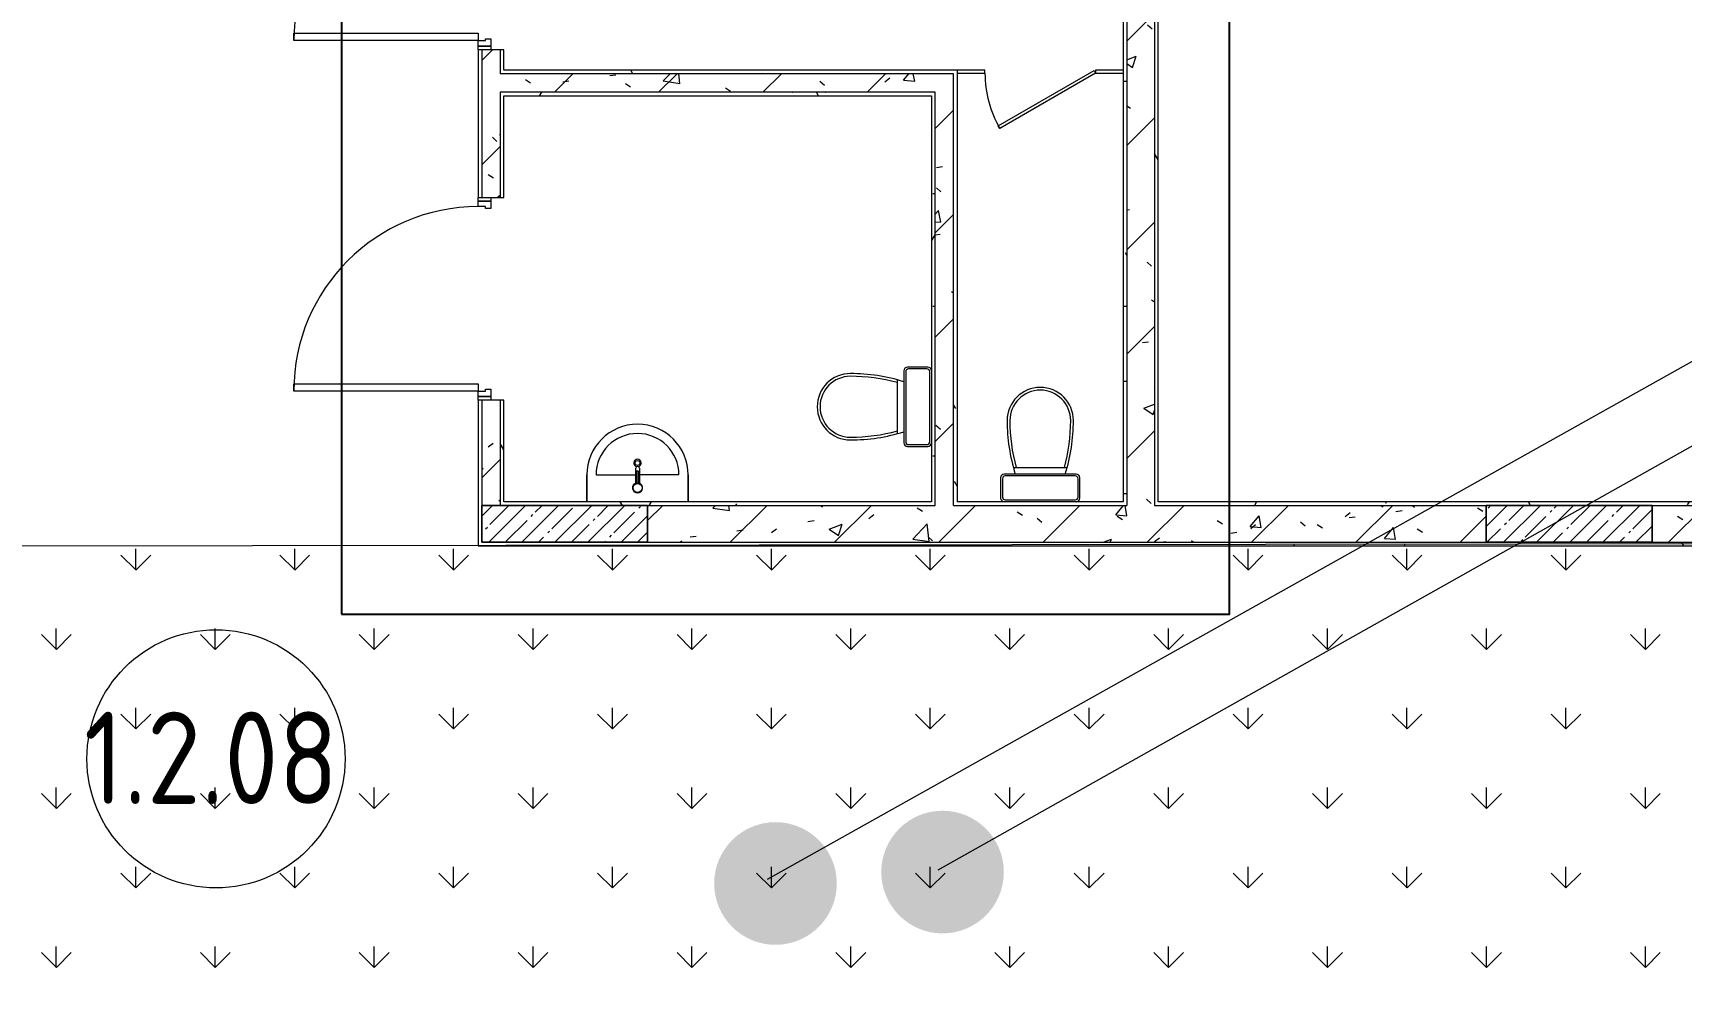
# Model space of a CAD drawing. Header units: millimetres. Extents: x -500089 to 1469082, y -290736 to 166440.
# Drawn here: x 1132169 to 1141110, y -62599 to -57459 of the extents above; entities that cross this region are included whole.
import ezdxf

# ---------------------------------------------------------------- set-up
doc = ezdxf.new("R2010")
doc.units = ezdxf.units.MM
for name, color, linetype, lineweight in [('Двери', 7, 'Continuous', 0), ('Марки помещений', 7, 'Continuous', 0), ('Несущие колонны', 7, 'Continuous', 0), ('Сантехника', 7, 'Continuous', 0), ('Стены несущие', 7, 'Continuous', 0), ('Стены отделка', 7, 'Continuous', 0), ('Стены штриховка', 7, 'Continuous', 0), ('экспертиза ДУ', 1, 'Continuous', 0), ('экспертиза ДУ пояснения', 6, 'Continuous', 0), ('экспертиза условные обозначения', 1, 'Continuous', 0)]:
    doc.layers.add(name, color=color, linetype=linetype, lineweight=lineweight)
doc.styles.add('GOST Common_1', font='', dxfattribs={"width": 0.9, "height": 700})
doc.styles.get('GOST Common_1').set_extended_font_data('GOST Common')
pattern_1 = [(0, (1111853.59, -73570.49), (812.8, 203.2), [67.056, -542.544, 67.056, -542.544, -3251.2]), (0, (1111853.59, -73570.49), (812.8, 203.2), [-1219.2, 67.056, -1152.144, 67.056, -542.544, -1422.4]), (0, (1111853.59, -73570.49), (812.8, 203.2), [-3048, 67.056, -339.344, 67.056, -948.944]), (120, (1112158.39, -73468.89), (-582.3764, 602.3054), [67.056, -542.544, 67.056, -542.544, -3251.2]), (120, (1112158.39, -73468.89), (-582.3764, 602.3054), [-1219.2, 67.056, -1152.144, 67.056, -542.544, -1422.4]), (120, (1112158.39, -73468.89), (-582.3764, 602.3054), [-3048, 67.056, -339.344, 67.056, -948.944]), (240, (1112259.99, -73062.49), (-230.4236, -805.5054), [67.056, -542.544, 67.056, -542.544, -3251.2]), (240, (1112259.99, -73062.49), (-230.4236, -805.5054), [-1219.2, 67.056, -1152.144, 67.056, -542.544, -1422.4]), (240, (1112259.99, -73062.49), (-230.4236, -805.5054), [-3048, 67.056, -339.344, 67.056, -948.944])]
pattern_2 = [(45, (1111853.6, -73570.5), (-282.8427, 282.8427), [])]
pattern_3 = [(50, (1111853.6, -73570.5), (728.7365, -63.756), [76.2, -838.2]), (355, (1111853.6, -73570.5), (-140.972, 764.228), [60.96, -670.56]), (100.451, (1111914.3, -73575.8), (587.77, 700.467), [64.76, -712.36]), (46.184, (1111853.6, -73367.3), (1084.316, -168.171), [114.3, -1257.3]), (96.636, (1111943.9, -73381.3), (949.61, 989.71), [97.14, -1068.54]), (351.184, (1111853.6, -73367.3), (949.62, 989.7), [91.44, -1005.84]), (21, (1111955.2, -73418.1), (606.458, -409.0606), [76.2, -838.2]), (326, (1111955.2, -73418.1), (247.208, 736.753), [60.96, -670.56]), (71.451, (1112005.7, -73452.2), (853.668, 327.685), [64.76, -712.36]), (37.5, (1111853.59, -73570.5), (12.3547, 338.2201), [33.528, -628.904, 33.528, -647.192, -673.1]), (37.5, (1111853.59, -73570.5), (12.3547, 338.2201), [-1343.152, 33.528, -639.572]), (7.5, (1111853.6, -73570.5), (267.279, 400.722), [33.528, -354.584, 33.528, -613.664, -256.54]), (7.5, (1111853.6, -73570.5), (267.279, 400.722), [-1035.304, 33.528, -223.012]), (327.5, (1111627.02, -73570.5), (542.3633, -22.9153), [33.528, -220.472, 33.528, -758.952, -1051.56]), (327.5, (1111627.02, -73570.5), (542.3633, -22.9153), [-1046.48, 33.528, -1018.032]), (317.5, (1111525.4, -73570.5), (592.517, 101.707), [33.528, -296.672, 33.528, -492.76, -746.76]), (317.5, (1111525.4, -73570.5), (592.517, 101.707), [-856.488, 33.528, -713.232])]

# ---------------------------------------------------------------- blocks, each defined once
blk = doc.blocks.new('ASVP_ДверьДеревянная_1 полотно - Санузел 1000х2000h_полотно_ Г Пр _950 в чистоте_-4213420-З Этаж 01')
at = {"layer": 'Двери', "lineweight": 18}
for p, q in [((-500, 1070), (-460, 1070)), ((-500, 70), (-500, 1070)), ((-460, 1070), (-460, 70)), ((-550, 70), (-530, 70)), ((-550, 0), (-550, 70)), ((-530, 0), (-550, 0)), ((-530, 70), (-500, 70)), ((-530, 0), (-530, 70)), ((-530, 70), (-530, 0)), ((-490, 0), (-530, 0)), ((-460, 70), (-500, 70)), ((-500, 70), (-500, 30)), ((-500, 30), (-490, 30)), ((-490, 30), (-490, 0)), ((490, 30), (500, 30)), ((490, 0), (490, 30)), ((530, 0), (490, 0)), ((500, 70), (530, 70)), ((500, 30), (500, 70)), ((530, 70), (530, 0)), ((530, 70), (550, 70)), ((530, 0), (530, 70)), ((550, 0), (530, 0)), ((550, 70), (550, 0))]:
    blk.add_line(p, q, dxfattribs=at)
at = {"layer": 'Двери'}
blk.add_arc((-500, 70), 1000, 0, 90, dxfattribs=at)
blk = doc.blocks.new('ADSK_КолоннаЖБ_Прямоугольная - 200x900 мм-V283-З Этаж 01')
at = {"layer": 'Несущие колонны'}
h = blk.add_hatch(dxfattribs=at)
h.set_pattern_fill('FP_70', color=256, style=0, pattern_type=2)
h.set_pattern_definition([(45, (-23200, -13450), (-89.80256, 89.80256), []), (45, (-23110.2, -13450), (-89.80256, 89.80256), [158.75, -31.75, 13.411, -18.339])])
h.paths.add_polyline_path([(-450, -100), (450, -100), (450, 100), (-450, 100)], flags=0)
at = {"layer": 'Несущие колонны', "lineweight": 18}
for p, q in [((-450, -100), (-450, 100)), ((-450, 100), (450, 100)), ((450, 100), (-450, 100)), ((-450, 100), (-450, -100)), ((450, 100), (450, -100)), ((450, -100), (450, 100)), ((450, -100), (-450, -100)), ((-450, -100), (450, -100))]:
    blk.add_line(p, q, dxfattribs=at)
blk = doc.blocks.new('ADSK_КолоннаЖБ_Прямоугольная - 200x900 мм-V284-З Этаж 01')
at = {"layer": 'Несущие колонны'}
h = blk.add_hatch(dxfattribs=at)
h.set_pattern_fill('FP_71', color=256, style=0, pattern_type=2)
h.set_pattern_definition([(45, (-28650, -13450), (-89.80256, 89.80256), []), (45, (-28560.2, -13450), (-89.80256, 89.80256), [158.75, -31.75, 13.411, -18.339])])
h.paths.add_polyline_path([(-450, -100), (450, -100), (450, 100), (-450, 100), (-450, 58.9)], flags=0)
at = {"layer": 'Несущие колонны', "lineweight": 18}
for p, q in [((-450, -100), (-450, 100)), ((-450, 100), (450, 100)), ((450, 100), (-450, 100)), ((-450, 100), (-450, -100)), ((450, 100), (450, -100)), ((450, -100), (450, 100)), ((450, -100), (-450, -100)), ((-450, -100), (450, -100))]:
    blk.add_line(p, q, dxfattribs=at)
blk = doc.blocks.new('ASVP_2D_Унитаз_Слив - Унитаз для взрослых-3413683-З Этаж 01')
at = {"layer": 'Сантехника'}
for p, q in [((85.9, 270), (-304.1, 270)), ((-254.8, 305), (36.7, 305)), ((-324.1, 250), (-324.1, 140)), ((-314.1, 245), (-314.1, 145)), ((80.9, 260), (-299.1, 260)), ((95.9, 145), (95.9, 245)), ((105.9, 140), (105.9, 250)), ((-299.1, 130), (80.9, 130))]:
    blk.add_line(p, q, dxfattribs=at)
for centre, radius, start, end in [((-109.1, 560), 180, 90, 180), ((-109.1, 560), 165, 90, 180), ((-109.1, 560), 180, 0, 90), ((-109.1, 560), 165, 0, 90), ((676.9, 560), 966, 180, 197.47018), ((691.9, 560), 966, 180, 195.30619), ((-910.1, 560), 966, 344.69381, 0), ((-895.1, 560), 966, 342.52982, 0), ((-304.1, 250), 20, 90, 180), ((85.9, 250), 20, 360, 90), ((-299.1, 245), 15, 90, 180), ((80.9, 245), 15, 360, 90), ((-304.1, 140), 20, 180, 270), ((-299.1, 145), 15, 180, 270), ((80.9, 145), 15, 270, 0), ((85.9, 140), 20, 270, 360)]:
    blk.add_arc(centre, radius, start, end, dxfattribs=at)
blk = doc.blocks.new('Д_Эскиз_1П - Дверь_в_СУ-3248985-З Этаж 01')
at = {"layer": 'Двери'}
for p, q in [((-300, 8), (219.6, 308)), ((227.6, 294.1), (-292, -5.9)), ((219.6, 308), (227.6, 294.1)), ((-292, -5.9), (-300, 8))]:
    blk.add_line(p, q, dxfattribs=at)
blk.add_arc((-300, 8), 600, 0, 30, dxfattribs=at)
blk = doc.blocks.new('ASVP_2D_Унитаз_Слив - Унитаз для взрослых-3413901-З Этаж 01')
at = {"layer": 'Сантехника'}
for p, q in [((-324.1, 200), (-324.1, 90)), ((-314.1, 195), (-314.1, 95)), ((85.9, 220), (-304.1, 220)), ((80.9, 210), (-299.1, 210)), ((-254.8, 255), (36.7, 255)), ((95.9, 95), (95.9, 195)), ((105.9, 90), (105.9, 200)), ((-299.1, 80), (80.9, 80))]:
    blk.add_line(p, q, dxfattribs=at)
for centre, radius, start, end in [((-109.1, 510), 180, 90, 180), ((-109.1, 510), 165, 90, 180), ((-109.1, 510), 180, 0, 90), ((-109.1, 510), 165, 0, 90), ((676.9, 510), 966, 180, 197.47018), ((691.9, 510), 966, 180, 195.30619), ((-910.1, 510), 966, 344.69381, 0), ((-895.1, 510), 966, 342.52982, 0), ((-304.1, 200), 20, 90, 180), ((-299.1, 195), 15, 90, 180), ((80.9, 195), 15, 360, 90), ((85.9, 200), 20, 360, 90), ((-304.1, 90), 20, 180, 270), ((-299.1, 95), 15, 180, 270), ((80.9, 95), 15, 270, 0), ((85.9, 90), 20, 270, 360)]:
    blk.add_arc(centre, radius, start, end, dxfattribs=at)
blk = doc.blocks.new('ASVP_2D_Раковина - Раковина 550х420-3413684-З Этаж 01')
at = {"layer": 'Сантехника'}
for p, q in [((-119.1, 220.6), (-119.1, 301.9)), ((-115.1, 286), (-115.1, 219.6)), ((-103.1, 286), (-115.1, 286)), ((-103.1, 219.6), (-103.1, 286)), ((-99.1, 301.9), (-99.1, 220.6)), ((-384.1, 265), (-384.1, 120)), ((-384.1, 120), (-384.1, 265)), ((-334.1, 265), (-119.1, 265)), ((115.9, 265), (-99.1, 265)), ((165.9, 120), (165.9, 265)), ((165.9, 265), (165.9, 120))]:
    blk.add_line(p, q, dxfattribs=at)
for centre, radius in [((-109.1, 330), 13.3), ((-109.1, 195), 24.5)]:
    blk.add_circle(centre, radius, dxfattribs=at)
for centre, radius, start, end in [((-109.1, 265), 275, 360, 180), ((-109.1, 265), 275, 360, 180), ((-109.1, 265), 225, 0, 180), ((-109.1, 330), 20, 284.14377, 255.85623), ((-109.1, 301.9), 10, 0, 180), ((-109.1, 195), 27.5, 102.60426, 77.39774), ((-109.1, 195), 25.3, 76.29328, 103.7089)]:
    blk.add_arc(centre, radius, start, end, dxfattribs=at)
blk = doc.blocks.new('ASVP_Марка_Помещение_ОдноЗначение - Номер-684784-З Этаж 01')
at = {"layer": 'Марки помещений'}
blk.add_circle((0, 0), 3.5, dxfattribs=at)

msp = doc.modelspace()

# ---------------------------------------------------------------- hatches: boundary and pattern name
at = {"layer": 'Стены штриховка'}
h = msp.add_hatch(dxfattribs=at)
h.set_pattern_fill('FP_174', color=256, style=0, pattern_type=2)
h.set_pattern_definition(pattern_1)
h.paths.add_polyline_path([(1134583.585, -60220.488), (1134603.585, -60220.488), (1134603.585, -59450.488), (1134583.585, -59450.488), (1134583.585, -60020.488)], flags=0)
h.paths.add_polyline_path([(1134603.585, -58350.488), (1134603.585, -57550.488), (1134583.585, -57550.488), (1134583.585, -58350.488)], flags=0)
h.paths.add_polyline_path([(1134583.585, -56450.488), (1134603.585, -56450.488), (1134603.585, -54320.488), (1134583.585, -54320.488), (1134583.585, -55569.211)], flags=0)
h.paths.add_polyline_path([(1134583.585, -53220.488), (1134603.585, -53220.488), (1134603.585, -52740.488), (1134583.585, -52740.488)], flags=0)
h = msp.add_hatch(dxfattribs=at)
h.set_pattern_fill('FP_201', color=256, style=0, pattern_type=2)
h.set_pattern_definition(pattern_2)
h.paths.add_polyline_path([(1134603.585, -60020.488), (1134703.585, -60020.488), (1134703.585, -59450.488), (1134603.585, -59450.488), (1134603.585, -60000.488)], flags=0)
h.paths.add_polyline_path([(1134653.585, -58350.488), (1134703.585, -58350.488), (1134703.585, -57550.488), (1134603.585, -57550.488), (1134603.585, -58350.488)], flags=0)
h.paths.add_polyline_path([(1134703.585, -56450.488), (1134703.585, -54320.488), (1134603.585, -54320.488), (1134603.585, -56450.488), (1134653.585, -56450.488)], flags=0)
h.paths.add_polyline_path([(1134653.585, -53220.488), (1134703.585, -53220.488), (1134703.585, -52740.488), (1134603.585, -52740.488), (1134603.585, -53220.488)], flags=0)
h = msp.add_hatch(dxfattribs=at)
h.set_pattern_fill('FP_31', color=256, style=0, pattern_type=2)
h.set_pattern_definition(pattern_3)
h.paths.add_polyline_path([(1134603.585, -60020.488), (1134703.585, -60020.488), (1134703.585, -59450.488), (1134603.585, -59450.488), (1134603.585, -60000.488)], flags=0)
h.paths.add_polyline_path([(1134653.585, -58350.488), (1134703.585, -58350.488), (1134703.585, -57550.488), (1134603.585, -57550.488), (1134603.585, -58350.488)], flags=0)
h.paths.add_polyline_path([(1134703.585, -56450.488), (1134703.585, -54320.488), (1134603.585, -54320.488), (1134603.585, -56450.488), (1134653.585, -56450.488)], flags=0)
h.paths.add_polyline_path([(1134653.585, -53220.488), (1134703.585, -53220.488), (1134703.585, -52740.488), (1134603.585, -52740.488), (1134603.585, -53220.488)], flags=0)
h = msp.add_hatch(dxfattribs=at)
h.set_pattern_fill('FP_174', color=256, style=0, pattern_type=2)
h.set_pattern_definition(pattern_1)
h.paths.add_polyline_path([(1134723.585, -60000.488), (1134723.585, -59450.488), (1134703.585, -59450.488), (1134703.585, -60000.488)], flags=0)
h.paths.add_polyline_path([(1134723.585, -58350.488), (1134723.585, -57780.488), (1134703.585, -57780.488), (1134703.585, -58350.488)], flags=0)
h.paths.add_polyline_path([(1134703.585, -57680.488), (1134723.585, -57680.488), (1134723.585, -57550.488), (1134703.585, -57550.488), (1134703.585, -57660.488)], flags=0)
h.paths.add_polyline_path([(1134723.585, -56450.488), (1134723.585, -55420.488), (1134703.585, -55420.488), (1134703.585, -56450.488)], flags=0)
h.paths.add_polyline_path([(1134703.585, -55320.488), (1134723.585, -55320.488), (1134723.585, -54320.488), (1134703.585, -54320.488), (1134703.585, -55300.488)], flags=0)
h.paths.add_polyline_path([(1134723.585, -53220.488), (1134723.585, -52740.488), (1134703.585, -52740.488), (1134703.585, -53220.488)], flags=0)
h = msp.add_hatch(dxfattribs=at)
h.set_pattern_fill('FP_174', color=256, style=0, pattern_type=2)
h.set_pattern_definition(pattern_1)
h.paths.add_polyline_path([(1138083.585, -60000.488), (1138103.585, -60000.488), (1138103.585, -55420.488), (1138083.585, -55420.488), (1138083.585, -59948.613)], flags=0)
h.paths.add_polyline_path([(1138083.585, -55320.488), (1138103.585, -55320.488), (1138103.585, -52740.488), (1138083.585, -52740.488), (1138083.585, -55300.488)], flags=0)
h = msp.add_hatch(dxfattribs=at)
h.set_pattern_fill('FP_201', color=256, style=0, pattern_type=2)
h.set_pattern_definition(pattern_2)
h.paths.add_polyline_path([(1138103.585, -60020.488), (1138253.585, -60020.488), (1138253.585, -52720.488), (1138103.585, -52720.488), (1138103.585, -60000.488)], flags=0)
h = msp.add_hatch(dxfattribs=at)
h.set_pattern_fill('FP_31', color=256, style=0, pattern_type=2)
h.set_pattern_definition(pattern_3)
h.paths.add_polyline_path([(1138103.585, -60020.488), (1138253.585, -60020.488), (1138253.585, -52720.488), (1138103.585, -52720.488), (1138103.585, -60000.488)], flags=0)
h = msp.add_hatch(dxfattribs=at)
h.set_pattern_fill('FP_174', color=256, style=0, pattern_type=2)
h.set_pattern_definition(pattern_1)
h.paths.add_polyline_path([(1138253.585, -60000.488), (1138273.585, -60000.488), (1138273.585, -52740.488), (1138253.585, -52740.488), (1138253.585, -59885.445)], flags=0)
h = msp.add_hatch(dxfattribs=at)
h.set_pattern_fill('FP_174', color=256, style=0, pattern_type=2)
h.set_pattern_definition(pattern_1)
h.paths.add_polyline_path([(1134723.585, -57680.488), (1137183.585, -57680.488), (1137183.585, -57660.488), (1134723.585, -57660.488)], flags=0)
h = msp.add_hatch(dxfattribs=at)
h.set_pattern_fill('FP_201', color=256, style=0, pattern_type=2)
h.set_pattern_definition(pattern_2)
h.paths.add_polyline_path([(1134703.585, -57780.488), (1137163.585, -57780.488), (1137163.585, -57680.488), (1134703.585, -57680.488), (1134703.585, -57780.315)], flags=0)
h = msp.add_hatch(dxfattribs=at)
h.set_pattern_fill('FP_31', color=256, style=0, pattern_type=2)
h.set_pattern_definition(pattern_3)
h.paths.add_polyline_path([(1134703.585, -57780.488), (1137163.585, -57780.488), (1137163.585, -57680.488), (1134703.585, -57680.488), (1134703.585, -57780.315)], flags=0)
h = msp.add_hatch(dxfattribs=at)
h.set_pattern_fill('FP_174', color=256, style=0, pattern_type=2)
h.set_pattern_definition(pattern_1)
h.paths.add_polyline_path([(1137183.585, -60000.488), (1137183.585, -57680.488), (1137163.585, -57680.488), (1137163.585, -60000.488)], flags=0)
h = msp.add_hatch(dxfattribs=at)
h.set_pattern_fill('FP_174', color=256, style=0, pattern_type=2)
h.set_pattern_definition(pattern_1)
h.paths.add_polyline_path([(1137043.585, -57800.488), (1137063.585, -57800.488), (1137063.585, -57780.488), (1134723.585, -57780.488), (1134723.585, -57800.488), (1136780.904, -57800.488)], flags=0)
h = msp.add_hatch(dxfattribs=at)
h.set_pattern_fill('FP_174', color=256, style=0, pattern_type=2)
h.set_pattern_definition(pattern_1)
h.paths.add_polyline_path([(1137043.585, -60000.488), (1137063.585, -60000.488), (1137063.585, -57800.488), (1137043.585, -57800.488), (1137043.585, -59885.445)], flags=0)
h = msp.add_hatch(dxfattribs=at)
h.set_pattern_fill('FP_201', color=256, style=0, pattern_type=2)
h.set_pattern_definition(pattern_2)
h.paths.add_polyline_path([(1137063.585, -60020.488), (1137163.585, -60020.488), (1137163.585, -57780.488), (1137063.585, -57780.488), (1137063.585, -60000.488)], flags=0)
h = msp.add_hatch(dxfattribs=at)
h.set_pattern_fill('FP_31', color=256, style=0, pattern_type=2)
h.set_pattern_definition(pattern_3)
h.paths.add_polyline_path([(1137063.585, -60020.488), (1137163.585, -60020.488), (1137163.585, -57780.488), (1137063.585, -57780.488), (1137063.585, -60000.488)], flags=0)
h = msp.add_hatch(dxfattribs=at)
h.set_pattern_fill('FP_174', color=256, style=0, pattern_type=2)
h.set_pattern_definition(pattern_1)
h.paths.add_polyline_path([(1148473.585, -60020.488), (1148883.585, -60020.488), (1148883.585, -60000.488), (1148103.585, -60000.488), (1148103.585, -60020.488), (1148373.585, -60020.488)], flags=0)
h.paths.add_polyline_path([(1135503.585, -60020.488), (1137063.585, -60020.488), (1137063.585, -60000.488), (1134703.585, -60000.488), (1134703.585, -60020.488)], flags=0)
h.paths.add_polyline_path([(1139004.834, -60020.488), (1147003.585, -60020.488), (1147003.585, -60000.488), (1138253.585, -60000.488), (1138253.585, -60020.488)], flags=0)
h.paths.add_polyline_path([(1137163.585, -60020.488), (1138103.585, -60020.488), (1138103.585, -60000.488), (1137163.585, -60000.488)], flags=0)
h = msp.add_hatch(dxfattribs=at)
h.set_pattern_fill('FP_201', color=256, style=0, pattern_type=2)
h.set_pattern_definition(pattern_2)
h.paths.add_polyline_path([(1148373.585, -60220.488), (1148903.585, -60219.462), (1148903.585, -60020.488), (1148103.585, -60020.488), (1148103.585, -60220.488)], flags=0)
h.paths.add_polyline_path([(1143452.694, -60220.488), (1145503.585, -60220.488), (1145503.585, -60020.488), (1140953.585, -60020.488), (1140953.585, -60220.488)], flags=0)
h.paths.add_polyline_path([(1146403.585, -60220.488), (1147003.585, -60220.488), (1147003.585, -60020.488), (1146403.585, -60020.488), (1146403.585, -60206.774)], flags=0)
h.paths.add_polyline_path([(1136780.904, -60220.488), (1140053.585, -60220.488), (1140053.585, -60020.488), (1135503.585, -60020.488), (1135503.585, -60220.488)], flags=0)
h = msp.add_hatch(dxfattribs=at)
h.set_pattern_fill('FP_31', color=256, style=0, pattern_type=2)
h.set_pattern_definition(pattern_3)
h.paths.add_polyline_path([(1148373.585, -60220.488), (1148903.585, -60219.462), (1148903.585, -60020.488), (1148103.585, -60020.488), (1148103.585, -60220.488)], flags=0)
h.paths.add_polyline_path([(1143452.694, -60220.488), (1145503.585, -60220.488), (1145503.585, -60020.488), (1140953.585, -60020.488), (1140953.585, -60220.488)], flags=0)
h.paths.add_polyline_path([(1146403.585, -60220.488), (1147003.585, -60220.488), (1147003.585, -60020.488), (1146403.585, -60020.488), (1146403.585, -60206.774)], flags=0)
h.paths.add_polyline_path([(1136780.904, -60220.488), (1140053.585, -60220.488), (1140053.585, -60020.488), (1135503.585, -60020.488), (1135503.585, -60220.488)], flags=0)
h = msp.add_hatch(dxfattribs=at)
h.set_pattern_fill('FP_174', color=256, style=0, pattern_type=2)
h.set_pattern_definition(pattern_1)
h.paths.add_polyline_path([(1149103.585, -60240.488), (1149103.215, -60220.488), (1148473.585, -60220.488), (1148473.585, -60240.488), (1149012.527, -60240.488)], flags=0)
h.paths.add_polyline_path([(1134583.585, -60240.488), (1147003.585, -60240.488), (1147003.585, -60220.488), (1134583.585, -60222.114)], flags=0)
h.paths.add_polyline_path([(1148103.585, -60240.488), (1148373.585, -60240.488), (1148373.585, -60220.488), (1148103.585, -60220.488)], flags=0)
at = {"layer": 'экспертиза ДУ', "lineweight": 0}
h = msp.add_hatch(color=30, dxfattribs=at)
edge = h.paths.add_edge_path()
edge.add_arc((1137103.487, -62008.53), 332.544, 0, 360)
h = msp.add_hatch(color=5, dxfattribs=at)
edge = h.paths.add_edge_path()
edge.add_arc((1136197.066, -62070.488), 332.544, 0, 360)
at = {"layer": 'экспертиза условные обозначения', "lineweight": 0}
h = msp.add_hatch(dxfattribs=at)
h.set_pattern_fill('GRASS', color=3, scale=24)
h.set_pattern_definition([(90, (-331989.66, -376763.46), (-431.05229, 431.05229), [114.3, -747.80459]), (45, (-331989.66, -376763.46), (-431.0523, 431.0523), [114.3, -495.3]), (135, (-331989.66, -376763.46), (-431.0523, -431.0523), [114.3, -495.3])])
h.paths.add_polyline_path([(1120453.582, -60250.258), (1120453.582, -63150.258), (1120453.585, -66226.881), (1123753.585, -66270.488), (1120453.585, -66226.881), (1123753.585, -66270.488), (1123753.585, -64270.488), (1136803.585, -64250.488), (1148503.585, -64250.488), (1148473.585, -60220.488), (1125114.982, -60250.258), (1124944.982, -60250.258), (1123434.982, -60250.258), (1121545.382, -60250.258), (1121545.382, -60120.258), (1120535.382, -60120.258), (1120535.382, -60250.258)])

# ---------------------------------------------------------------- linework, layer by layer
at = {"color": 4}
msp.add_lwpolyline([(1133842.389, -60609.488), (1138659.389, -60609.488), (1138659.389, -57292.488), (1133842.389, -57292.488)], close=True, dxfattribs=at)
at = {"layer": 'Стены несущие'}
for p, q in [((1138253.585, -52720.488), (1138253.585, -60020.488)), ((1138103.585, -55420.488), (1138103.585, -60020.488)), ((1134603.585, -57550.488), (1134603.585, -58350.488)), ((1134703.585, -57550.488), (1134653.585, -57550.488)), ((1134703.585, -57550.488), (1134703.585, -57680.488)), ((1137163.585, -57680.488), (1134703.585, -57680.488)), ((1137163.585, -60020.488), (1137163.585, -57680.488)), ((1134703.585, -57780.488), (1134703.585, -58350.488)), ((1137063.585, -57780.488), (1134703.585, -57780.488)), ((1137063.585, -60020.488), (1137063.585, -57780.488)), ((1134653.585, -58350.488), (1134703.585, -58350.488)), ((1134603.585, -59450.488), (1134603.585, -60020.488)), ((1134703.585, -59450.488), (1134653.585, -59450.488)), ((1134703.585, -59450.488), (1134703.585, -60020.488)), ((1135503.585, -60020.488), (1137063.585, -60020.488)), ((1137163.585, -60020.488), (1138103.585, -60020.488)), ((1138253.585, -60020.488), (1140053.585, -60020.488)), ((1140953.585, -60020.488), (1145503.585, -60020.488)), ((1135503.585, -60220.488), (1140053.585, -60220.488)), ((1140953.585, -60220.488), (1145503.585, -60220.488))]:
    msp.add_line(p, q, dxfattribs=at)
at = {"layer": 'Стены отделка'}
for p, q in [((1138273.585, -60000.488), (1138273.585, -52740.488)), ((1138083.585, -55440.488), (1138083.585, -60000.488)), ((1134583.585, -57550.488), (1134583.585, -58350.488)), ((1134723.585, -57550.488), (1134703.585, -57550.488)), ((1134723.585, -57660.488), (1134723.585, -57550.488)), ((1137333.585, -57660.488), (1134723.585, -57660.488)), ((1137183.585, -57660.488), (1137183.585, -60000.488)), ((1137333.585, -57676.488), (1137333.585, -57660.488)), ((1138083.585, -57660.488), (1137933.585, -57660.488)), ((1137933.585, -57660.488), (1137933.585, -57676.488)), ((1137183.585, -57676.488), (1137333.585, -57676.488)), ((1137933.585, -57676.488), (1138083.585, -57676.488)), ((1134723.585, -58350.488), (1134723.585, -57800.488)), ((1134723.585, -57800.488), (1137043.585, -57800.488)), ((1137043.585, -57800.488), (1137043.585, -60000.488)), ((1134703.585, -58350.488), (1134723.585, -58350.488)), ((1134583.585, -59450.488), (1134583.585, -60240.488)), ((1134723.585, -59450.488), (1134703.585, -59450.488)), ((1134723.585, -60000.488), (1134723.585, -59450.488)), ((1137043.585, -60000.488), (1134723.585, -60000.488)), ((1138083.585, -60000.488), (1137183.585, -60000.488)), ((1147003.585, -60000.488), (1138273.585, -60000.488)), ((1134583.585, -60240.488), (1147003.585, -60240.488))]:
    msp.add_line(p, q, dxfattribs=at)
at = {"layer": 'экспертиза ДУ пояснения'}
for p, q in [((1136153.219, -62046.632), (1328250.608, 45463.519)), ((1328250.608, 45463.519), (1137077.022, -61998.548))]:
    msp.add_line(p, q, dxfattribs=at)
at = {"layer": 'экспертиза условные обозначения', "color": 3, "lineweight": 0}
msp.add_lwpolyline([(1148473.585, -60220.488), (1125114.982, -60250.258), (1125114.982, -60250.258), (1124944.982, -60250.258), (1124944.982, -60250.258), (1123434.982, -60250.258), (1123434.982, -60250.258), (1121545.382, -60250.258), (1121545.382, -60120.258), (1120535.382, -60120.258), (1120535.382, -60250.258), (1120453.582, -60250.258)], dxfattribs=at)

# ---------------------------------------------------------------- block references
at = {"layer": 'Двери'}
for name, p, rotation in [('ASVP_ДверьДеревянная_1 полотно - Санузел 1000х2000h_полотно_ Г Пр _950 в чистоте_-4213420-З Этаж 01', (1134653.585, -57000.488), 89.9999999999999), ('Д_Эскиз_1П - Дверь_в_СУ-3248985-З Этаж 01', (1137633.585, -57668.488), 180), ('ASVP_ДверьДеревянная_1 полотно - Санузел 1000х2000h_полотно_ Г Пр _950 в чистоте_-4213420-З Этаж 01', (1134653.585, -58900.488), 89.9999999999999)]:
    msp.add_blockref(name, p, dxfattribs=dict(at, rotation=rotation))
at = {"layer": 'Марки помещений', "xscale": 199.9999999999999, "yscale": 199.9999999999999, "zscale": 199.9999999999999}
msp.add_blockref('ASVP_Марка_Помещение_ОдноЗначение - Номер-684784-З Этаж 01', (1133161.695, -61394.652), dxfattribs=at)
at = {"layer": 'Несущие колонны'}
for name, p in [('ADSK_КолоннаЖБ_Прямоугольная - 200x900 мм-V283-З Этаж 01', (1135053.585, -60120.488)), ('ADSK_КолоннаЖБ_Прямоугольная - 200x900 мм-V284-З Этаж 01', (1140503.585, -60120.488))]:
    msp.add_blockref(name, p, dxfattribs=at)
at = {"layer": 'Сантехника', "rotation": 89.9999999999999}
msp.add_blockref('ASVP_2D_Унитаз_Слив - Унитаз для взрослых-3413901-З Этаж 01', (1137113.585, -59376.413), dxfattribs=at)
at = {"layer": 'Сантехника'}
for name, p in [('ASVP_2D_Унитаз_Слив - Унитаз для взрослых-3413683-З Этаж 01', (1137742.66, -60120.488)), ('ASVP_2D_Раковина - Раковина 550х420-3413684-З Этаж 01', (1135557.66, -60120.488))]:
    msp.add_blockref(name, p, dxfattribs=at)

# ---------------------------------------------------------------- texts
at = {"layer": 'Марки помещений', "insert": (1132445.28, -61139.202), "char_height": 500, "width": 1760.50575, "attachment_point": 1, "style": 'GOST Common_1'}
msp.add_mtext('1.2.08', dxfattribs=at)

doc.saveas('drawing.dxf')
